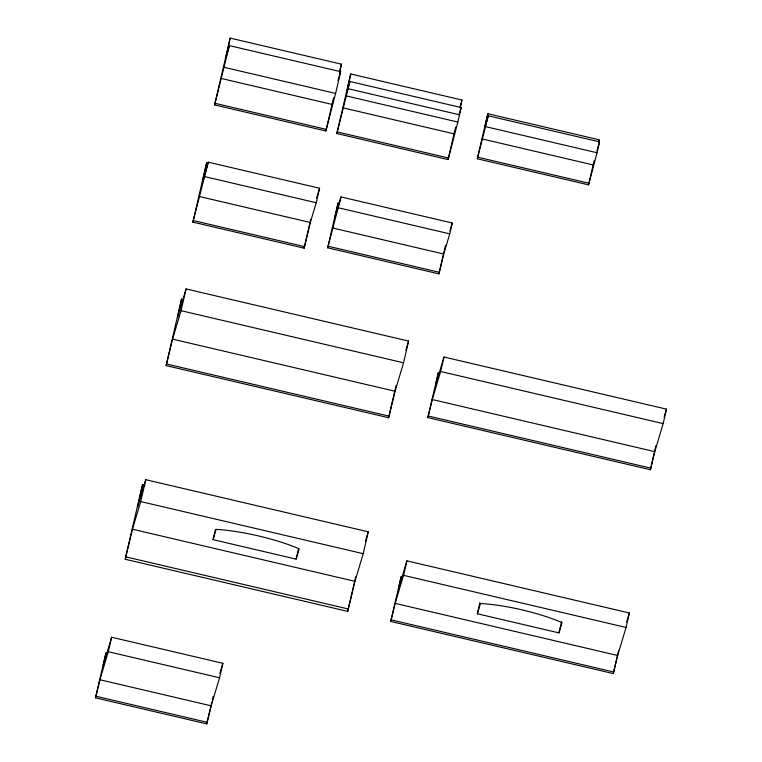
<?xml version="1.0" encoding="UTF-8"?>
<svg xmlns="http://www.w3.org/2000/svg" width="762" height="762" viewBox="0 0 762 762"><rect width="100%" height="100%" fill="white"/><g stroke="black" fill="none" stroke-linecap="round" stroke-linejoin="round"><path stroke-width="1.14" d="M230.172 38.1L226.085 56.683L229.381 45.625L340.633 71.676L335.613 93.421L325.869 130.969L214.617 104.908L230.172 38.1L341.424 64.16L339.376 73.447M350.72 73.971L346.396 93.345L349.929 81.496L461.181 107.556L457.829 122.053L448.094 159.591L336.842 133.531L350.72 73.971L461.972 100.032L460.191 108.014M487.823 113.729L484.642 128.064L488.299 115.814L599.551 141.875L597.037 152.743L588.559 184.852L477.307 158.791L487.823 113.729L599.084 139.789L598.589 141.999M142.656 484.413L137.522 507.349L145.761 479.698L368.275 531.809L363.207 553.688L354.968 581.339L347.701 611.381L125.197 559.26L141.951 486.785L142.656 484.413L144.97 484.956M214.617 104.908L229.381 45.625M192.872 222.123L206.273 164.144L206.74 162.573L202.425 181.937L208.312 162.192L319.564 188.243L316.211 202.74L310.325 222.494L304.124 248.183L192.872 222.123L208.312 162.192M166.126 365.608L181.204 300.38L181.68 298.809L177.594 317.383L186.071 288.941L408.584 341.062L403.555 362.798L395.078 391.249L388.639 417.728L166.126 365.608L172.564 339.128L181.051 310.686L186.071 288.941M95.507 697.84L105.566 654.358L106.032 652.777L103.27 665.293L111.633 637.242L222.885 663.302L219.542 677.77L211.179 705.822L206.759 723.9L95.507 697.84L99.927 679.761L108.29 651.72L111.633 637.242M125.197 559.26L132.455 529.219L140.703 501.567L145.761 479.698M213.055 539.658L216.122 529.361A67.789 14.649 13 0 1 299.19 548.821L296.123 559.118L213.055 539.658L215.436 529.361M325.869 130.969L333.546 97.784M339.623 71.457L341.424 64.16M304.124 248.183L310.82 219.199M336.842 133.531L349.929 81.496M206.759 723.9L211.788 702.154M212.322 699.868L213.112 696.439M327.67 247.821L337.718 204.34L338.185 202.759L335.004 217.084L341.014 196.939L452.266 222.999L449.751 233.867L443.751 254.022L438.922 273.882L327.67 247.821L341.014 196.939M296.123 559.118L298.504 548.821M448.094 159.591L455.6 127.13M460.162 107.413L461.229 102.775M388.639 417.728L396.04 385.686M347.701 611.381L355.683 576.863M438.922 273.882L445.532 245.269M477.307 158.791L488.299 115.814M427.863 417.614L437.912 374.132L438.379 372.551L435.626 385.067L443.979 357.016L666.493 409.137L663.15 423.605L654.787 451.656L650.367 469.735L427.863 417.614L432.273 399.536L440.636 371.485L443.979 357.016M390.754 621.459L400.802 577.977L401.279 576.396L398.516 588.912L406.879 560.861L629.383 612.981L626.04 627.45L617.677 655.501L613.267 673.579L390.754 621.459L395.173 603.38L403.536 575.339L406.879 560.861M477.374 613.781L480.431 603.514A65.227 14.097 13 0 1 562.023 622.621L558.956 632.889L477.374 613.781L479.946 602.637M588.559 184.852L594.112 160.82M558.956 632.889L561.537 621.744M650.367 469.735L655.92 445.703M613.267 673.579L618.553 650.691M337.995 80.524L340.633 71.676M316.621 198.12L319.564 188.243M219.875 673.398L222.885 663.302M461.496 101.613L461.972 100.032M459.257 114.024L461.181 107.556M405.87 350.158L408.584 341.062M449.932 230.838L452.266 222.999M365.35 541.62L368.275 531.809M598.608 141.37L599.084 139.789M596.894 150.781L599.551 141.875M664.15 416.985L666.493 409.137M626.707 621.954L629.383 612.981M348.253 88.744L459.505 114.805M485.785 126.683L597.037 152.743M224.352 67.361L335.613 93.421M346.577 95.993L457.829 122.053M482.136 138.932L593.388 164.992M221.056 78.419L332.308 104.48M343.043 107.842L454.304 133.902M477.774 157.21L589.026 183.271M215.094 103.327L326.346 129.388M337.318 131.95L448.57 158.01M338.499 207.807L449.751 233.867M204.959 176.679L316.211 202.74M199.072 196.434L310.325 222.494M332.499 227.962L443.751 254.022M328.136 246.24L439.388 272.301M193.338 220.551L304.59 246.602M181.051 310.686L403.555 362.798M440.636 371.485L663.15 423.605M432.273 399.536L654.787 451.656M172.564 339.128L395.078 391.249M428.33 416.033L650.834 468.154M166.602 364.026L389.106 416.147M140.703 501.567L363.207 553.688M403.536 575.339L626.04 627.45M132.455 529.219L354.968 581.339M395.173 603.38L617.677 655.501M125.901 556.889L348.415 609.009M391.23 619.877L613.734 671.998M108.29 651.72L219.542 677.77M99.927 679.761L211.179 705.822M95.983 696.258L207.235 722.319"/></g></svg>
